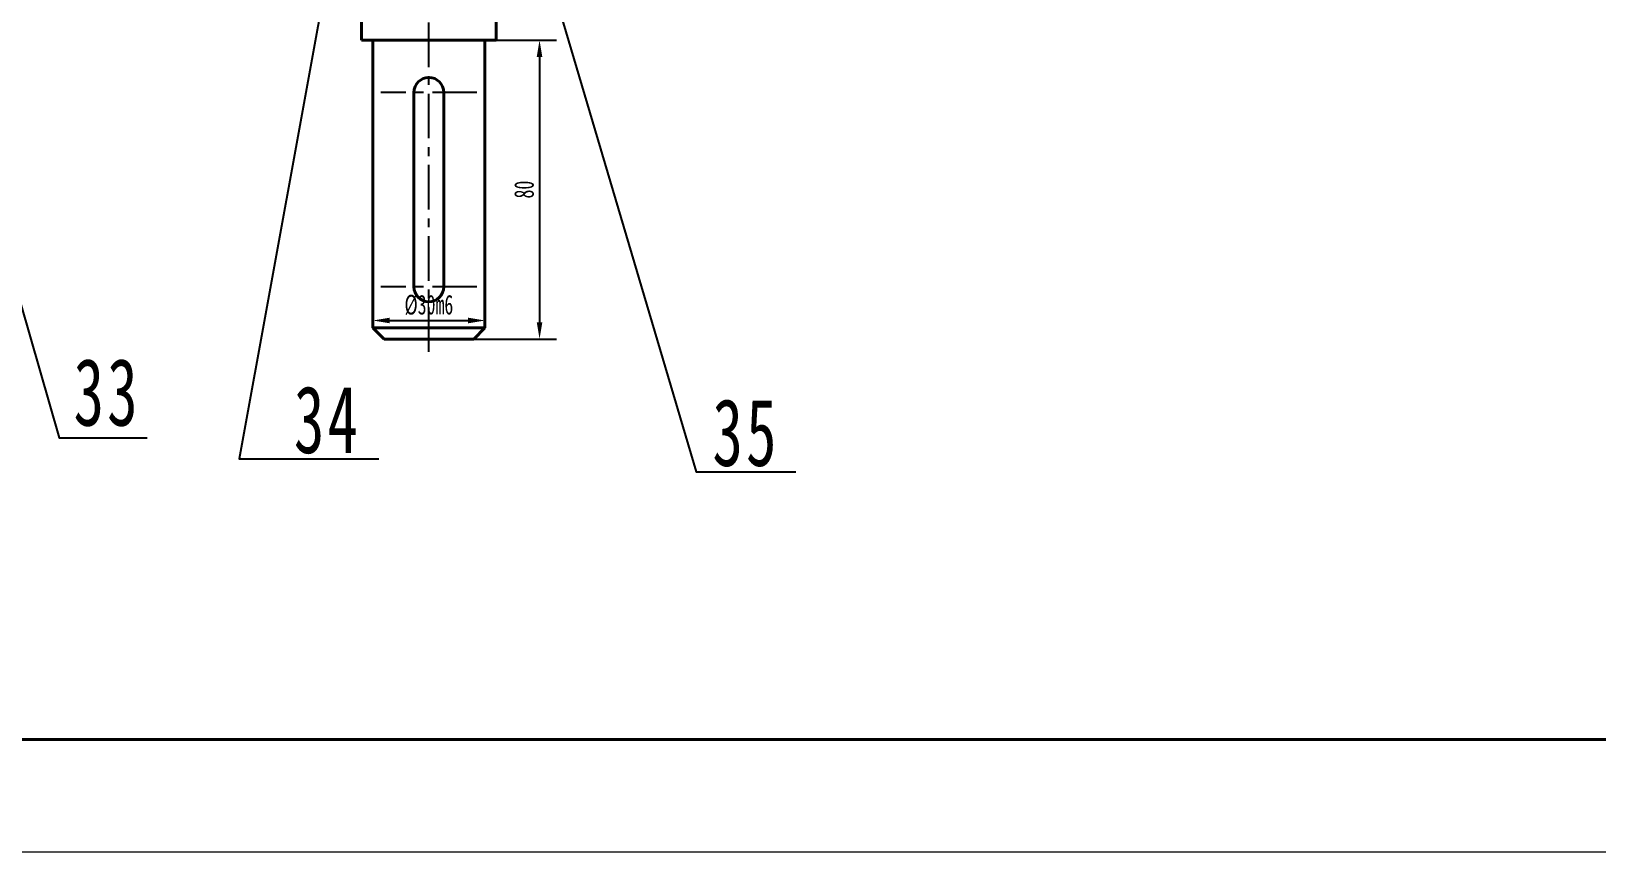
# Model space of a CAD drawing. Header units: millimetres. Extents: x -655 to 1299, y -1331 to -491.
# Drawn here: x 455.2 to 734.6, y -1330.7 to -1184.3 of the extents above; entities that cross this region are included whole.
import ezdxf

# ---------------------------------------------------------------- set-up
doc = ezdxf.new("R2010")
doc.units = ezdxf.units.MM
doc.header["$LTSCALE"] = 0.125
doc.header["$PDSIZE"] = -5
doc.linetypes.add('CENTERX2', pattern=[101.599999, 63.5, -12.7, 12.7, -12.7])
doc.layers.get('Defpoints').update_dxf_attribs({"lineweight": 18})
for name, color, linetype, lineweight in [('10', 7, 'Continuous', 18), ('粗实线', 7, 'Continuous', 40), ('粗实线层', 7, 'Continuous', 40), ('细实线', 4, 'Continuous', 5)]:
    doc.layers.add(name, color=color, linetype=linetype, lineweight=lineweight)
doc.layers.add('标注线', color=3, linetype='Continuous')
doc.layers.add('点划线', color=3, linetype='CENTERX2')
doc.styles.add('标准', font='SimSun.ttf', dxfattribs={"width": 0.667})
doc.dimstyles.new('ISO-25', dxfattribs={"dimtxt": 3.5, "dimasz": 4, "dimexe": 1.25, "dimexo": 0, "dimtad": 1, "dimtoh": 1, "dimdsep": 46, "dimtxsty": '标准', "dimcen": 2.5, "dimdle": 8, "dimadec": 0, "dimazin": 0, "dimtfac": 1, "dimtmove": 0, "dimatfit": 3, "dimfxl": 1, "dimarcsym": 0})

# ---------------------------------------------------------------- blocks, each defined once
blk = doc.blocks.new('*D11')
at = {"layer": '10', "color": 7, "linetype": 'Continuous', "lineweight": -2, "transparency": 16777216}
for p, q in [((516.18, -1235.93), (516.18, -1232.93)), ((536.18, -1235.93), (536.18, -1232.93)), ((519.18, -1235.93), (533.18, -1235.93))]:
    blk.add_line(p, q, dxfattribs=at)
at = {"layer": '10', "color": 7, "lineweight": -3, "transparency": 16777216}
for points in [[(519.18, -1235.43), (519.18, -1236.43), (516.18, -1235.93)], [(533.18, -1235.43), (533.18, -1236.43), (536.18, -1235.93)]]:
    blk.add_solid(points, dxfattribs=at)
at = {"layer": 'Defpoints', "color": 0, "lineweight": -3, "transparency": 16777216}
for p in [(516.18, -1235.93), (536.18, -1235.93), (536.18, -1235.93)]:
    blk.add_point(p, dxfattribs=at)
at = {"layer": '10', "color": 7, "lineweight": -3, "transparency": 16777216, "insert": (526.18, -1233.18), "char_height": 3.5, "attachment_point": 5, "style": '标准'}
blk.add_mtext('\\A1;%%C30m6', dxfattribs=at)
blk = doc.blocks.new('_DotSmall')
at = {"layer": '标注线', "color": 0, "const_width": 0.5}
blk.add_lwpolyline([(-0.0625, 0, 1), (0.0625, 0, 1)], format="xyb", close=True, dxfattribs=at)
blk = doc.blocks.new('*D21')
at = {"layer": 'Defpoints', "color": 0, "lineweight": -3, "transparency": 16777216}
for p in [(526.18, -1185.91), (526.18, -1239.24), (545.93, -1239.24)]:
    blk.add_point(p, dxfattribs=at)
at = {"layer": '粗实线', "color": 7, "linetype": 'Continuous', "lineweight": -2, "transparency": 16777216}
for p, q in [((526.18, -1185.91), (548.93, -1185.91)), ((545.93, -1188.91), (545.93, -1236.24)), ((526.18, -1239.24), (548.93, -1239.24))]:
    blk.add_line(p, q, dxfattribs=at)
at = {"layer": '粗实线', "color": 7, "lineweight": -3, "transparency": 16777216}
for points in [[(545.43, -1188.91), (546.43, -1188.91), (545.93, -1185.91)], [(545.43, -1236.24), (546.43, -1236.24), (545.93, -1239.24)]]:
    blk.add_solid(points, dxfattribs=at)
at = {"layer": '粗实线', "color": 7, "lineweight": -3, "transparency": 16777216, "insert": (543.18, -1212.57), "char_height": 3.5, "attachment_point": 5, "rotation": 90, "style": '标准'}
blk.add_mtext('\\A1;80', dxfattribs=at)

msp = doc.modelspace()

# ---------------------------------------------------------------- linework, layer by layer
at = {"layer": '标注线'}
for points in [[(432.3143, -1159.8517), (460.1991, -1256.8528), (468.2761, -1256.8528), (475.875, -1256.8528)], [(509.1474, -1168.049), (492.3317, -1260.6175), (511.8453, -1260.6175), (517.2378, -1260.6175)], [(546.5142, -1170.5062), (573.8979, -1262.9063), (581.5285, -1262.9063), (591.6712, -1262.9063)]]:
    msp.add_lwpolyline(points, dxfattribs=at)
at = {"layer": '点划线'}
for p, q in [((526.1778, -1241.5248), (526.1778, -1160.5147)), ((534.7466, -1195.2386), (517.6091, -1195.2386)), ((534.7466, -1229.9053), (517.6091, -1229.9053))]:
    msp.add_line(p, q, dxfattribs=at)
at = {"layer": '粗实线'}
for p, q in [((514.1778, -1156.5719), (514.1778, -1185.9053)), ((538.1778, -1156.5719), (538.1778, -1185.9053)), ((516.1778, -1235.9276), (516.1778, -1237.2386)), ((516.1778, -1237.2386), (518.1778, -1239.2386)), ((516.1778, -1237.2386), (536.1778, -1237.2386)), ((536.1778, -1237.2386), (534.1778, -1239.2386)), ((536.1778, -1236.2309), (536.1778, -1237.2386)), ((160.7358, -1310.6951), (1278.7358, -1310.6951))]:
    msp.add_line(p, q, dxfattribs=at)
at = {"layer": '粗实线层'}
for p, q in [((514.1778, -1185.9053), (526.1778, -1185.9053)), ((538.1778, -1185.9053), (526.1778, -1185.9053)), ((523.5112, -1229.9053), (523.5112, -1195.2386)), ((528.8445, -1195.2386), (528.8445, -1229.9053)), ((518.1778, -1239.2386), (526.1778, -1239.2386)), ((526.1778, -1239.2386), (534.1778, -1239.2386))]:
    msp.add_line(p, q, dxfattribs=at)
at = {"layer": '粗实线层', "color": 7, "true_color": 0xffffff}
for p, q in [((516.1778, -1185.9053), (516.1778, -1236.9068)), ((536.1778, -1185.9053), (536.1778, -1236.9068))]:
    msp.add_line(p, q, dxfattribs=at)
at = {"layer": '粗实线层'}
for centre, start, end in [((526.1778, -1195.2386), 360, 180), ((526.1778, -1229.9053), 180, 360)]:
    msp.add_arc(centre, 2.6667, start, end, dxfattribs=at)
at = {"layer": '细实线'}
msp.add_line((110.7358, -1330.6951), (1298.7358, -1330.6951), dxfattribs=at)

# ---------------------------------------------------------------- texts
at = {"layer": '标注线', "char_height": 12, "attachment_point": 7, "style": '标准'}
for s, insert, width in [('\\T1.1;33', (462.7661, -1254.8887), 58.285714), ('\\T1.1;34', (502.0885, -1259.7842), 60), ('\\T1.1;35', (576.7924, -1262.073), 58.285714)]:
    msp.add_mtext(s, dxfattribs=dict(at, insert=insert, width=width))

# ---------------------------------------------------------------- dimensions: what is measured, and where the dimension line sits
at = {"layer": '10', "lineweight": -3}
dim = msp.add_linear_dim(base=(536.1778, -1235.9276), p1=(516.1778, -1235.9276), p2=(536.1778, -1235.9276), text='%%C30m6', dimstyle='ISO-25', override={"dimasz": 3, "dimexe": 3, "dimgap": 1, "dimtoh": 0, "dimdec": 3, "dimdle": 6, "dimclrd": 7, "dimclre": 7, "dimclrt": 7, "dimaunit": 1, "dimatfit": 0, "dimldrblk": 'DotSmall', "dimtolj": 1}, dxfattribs=at)
dim.commit()
dim.dimension.update_dxf_attribs({"geometry": '*D11', "text_midpoint": (526.1778, -1233.1776)})
at = {"layer": '粗实线', "lineweight": -3}
dim = msp.add_aligned_dim(p1=(526.1778, -1185.9053), p2=(526.1778, -1239.2386), distance=19.7484, text='80', dimstyle='ISO-25', override={"dimasz": 3, "dimexe": 3, "dimgap": 1, "dimtoh": 0, "dimdec": 3, "dimdle": 6, "dimclrd": 7, "dimclre": 7, "dimclrt": 7, "dimaunit": 1, "dimatfit": 0, "dimldrblk": 'DotSmall', "dimtolj": 1}, dxfattribs=at)
dim.commit()
dim.dimension.update_dxf_attribs({"geometry": '*D21', "text_midpoint": (543.1762, -1212.5719)})

doc.saveas('drawing.dxf')
